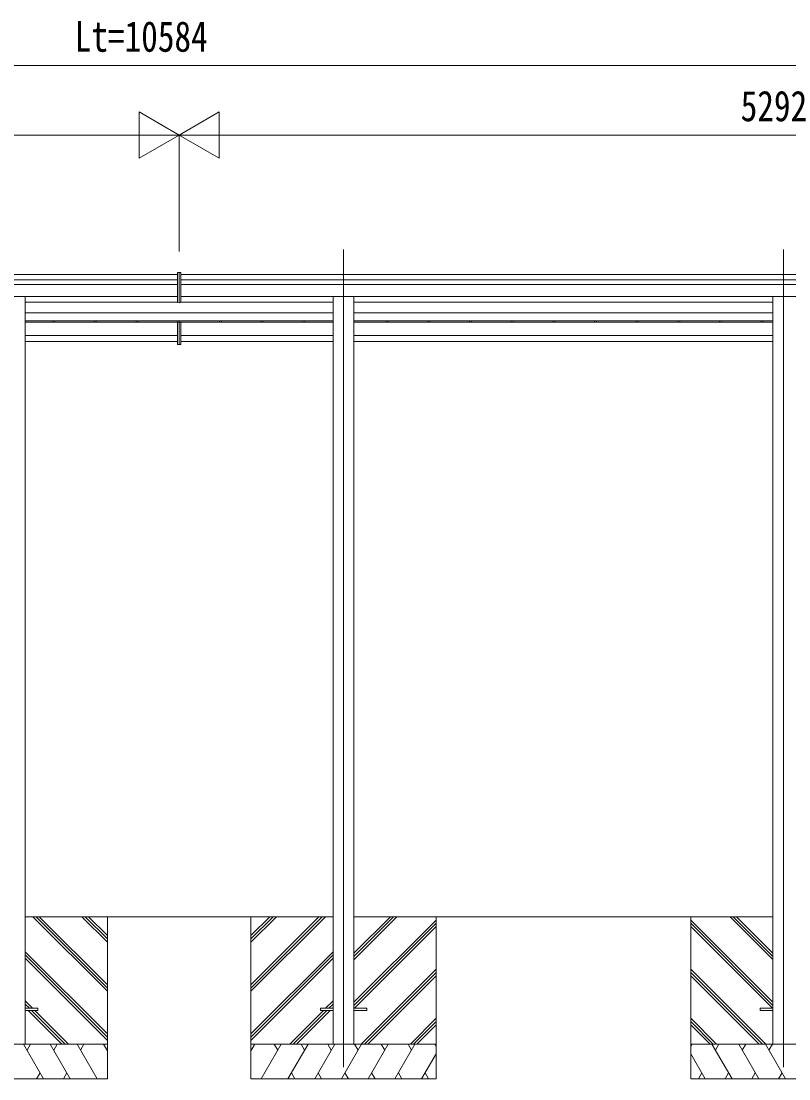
# Model space of a CAD drawing. Units: millimetres, scale not verified. Extents: x -16820 to 16820, y -11880 to 11880.
# Drawn here: x 373 to 3689, y -8600 to -4034 of the extents above; entities that cross this region are included whole.
import ezdxf
from ezdxf.enums import TextEntityAlignment as Align

# ---------------------------------------------------------------- set-up
doc = ezdxf.new("R2010")
doc.units = ezdxf.units.MM
doc.header["$LTSCALE"] = 40
for name, color, linetype, lineweight in [('0-3_YKK_12', 40, 'Continuous', 18), ('0-4_YKK_13', 120, 'Continuous', 18), ('0-5_YKK_A1', 120, 'Continuous', 18), ('0-6_YKK_D', 200, 'Continuous', 18)]:
    doc.layers.add(name, color=color, linetype=linetype, lineweight=lineweight)
doc.styles.add('ＭＳ ゴシック', font='')
doc.styles.get('ＭＳ ゴシック').set_extended_font_data('MS Gothic')

msp = doc.modelspace()

# ---------------------------------------------------------------- linework, layer by layer
at = {"layer": '0-3_YKK_12'}
for p, q in [((1765.09, -5020.3), (1765.09, -5487.57)), ((3665.09, -5020.3), (3665.09, -5487.57)), ((1765.09, -5487.57), (1765.09, -8549.62)), ((3665.09, -5487.57), (3665.09, -8549.62))]:
    msp.add_line(p, q, dxfattribs=at)
at = {"layer": '0-4_YKK_13'}
for p, q in [((1055.09, -5118.96), (1047.59, -5119.47)), ((1047.59, -5119.47), (1055.09, -5118.96)), ((1047.59, -5249.36), (1047.59, -5119.47)), ((1047.59, -5249.36), (1047.59, -5119.47)), ((1062.59, -5119.47), (1055.09, -5118.96)), ((1055.09, -5118.96), (1055.09, -5249.86)), ((1055.09, -5118.96), (1062.59, -5119.47)), ((1055.09, -5118.96), (1055.09, -5249.86)), ((1062.59, -5249.36), (1062.59, -5119.47)), ((1062.59, -5249.36), (1062.59, -5119.47)), ((1047.59, -5335.03), (1047.59, -5429.64)), ((1047.59, -5335.03), (1047.59, -5429.64)), ((1052.59, -5333.99), (1048.59, -5334.03)), ((1052.59, -5334.03), (1048.59, -5334.03)), ((1055.09, -5332.96), (1055.09, -5430.14)), ((1055.09, -5332.96), (1055.09, -5430.14)), ((1057.59, -5333.99), (1061.59, -5334.03)), ((1057.59, -5334.03), (1061.59, -5334.03)), ((1062.59, -5335.03), (1062.59, -5429.64)), ((1062.59, -5335.03), (1062.59, -5429.64)), ((1047.59, -5429.64), (1055.09, -5430.15)), ((1055.09, -5430.15), (1047.59, -5429.64)), ((1055.09, -5430.15), (1062.59, -5429.64)), ((1062.59, -5429.64), (1055.09, -5430.15)), ((445.1, -8295.12), (390.1, -8295.12)), ((445.1, -8304.12), (390.1, -8304.12)), ((445.1, -8295.12), (445.1, -8304.12)), ((1665.09, -8295.12), (1665.09, -8304.12)), ((1665.09, -8295.12), (1720.09, -8295.12)), ((1665.09, -8304.12), (1720.09, -8304.12)), ((1810.09, -8295.12), (1865.09, -8295.12)), ((1810.09, -8304.12), (1865.09, -8304.12)), ((1865.09, -8295.12), (1865.09, -8304.12)), ((3564.89, -8295.12), (3564.89, -8304.12)), ((3564.89, -8295.12), (3619.89, -8295.12)), ((3564.89, -8304.12), (3619.89, -8304.12))]:
    msp.add_line(p, q, dxfattribs=at)
for points in [[(1047.59, -5249.36), (1055.09, -5249.86), (1062.59, -5249.36)], [(1062.59, -5249.36), (1055.09, -5249.86), (1047.59, -5249.36)], [(1052.59, -5334), (1052.59, -5333.43), (1052.59, -5332.99)], [(1052.59, -5334), (1052.59, -5333.43), (1052.59, -5332.99)], [(1057.59, -5334), (1057.59, -5333.43), (1057.59, -5332.99)], [(1057.59, -5334), (1057.59, -5333.43), (1057.59, -5332.99)]]:
    msp.add_lwpolyline(points, dxfattribs=at)
for centre, major_axis, start_param, end_param in [((1048.59, -5335.02), (0.909, 0.42), 1.1412323, 2.7120287), ((1048.59, -5335.02), (-0.909, -0.42), 4.282825, 5.8536213), ((1061.59, -5335.02), (0.909, -0.42), 0.429564, 2.0003603), ((1061.59, -5335.02), (-0.909, 0.42), 3.5711566, 5.141953)]:
    msp.add_ellipse(centre, major_axis=major_axis, ratio=0.991593, start_param=start_param, end_param=end_param, dxfattribs=at)
at = {"layer": '0-5_YKK_A1'}
for p, q in [((-4149, -5128.3), (1047.59, -5128.3)), ((-4133, -5151.18), (1047.59, -5151.18)), ((6259.2, -5128.3), (1062.59, -5128.3)), ((6243.2, -5151.18), (1062.59, -5151.18)), ((-4133, -5171.34), (1047.59, -5171.34)), ((6243.2, -5171.34), (1062.59, -5171.34)), ((-4133, -5222.54), (1047.59, -5222.54)), ((390.3, -5246.86), (1047.59, -5246.86)), ((6243.2, -5222.54), (1062.59, -5222.54)), ((1719.89, -5246.86), (1062.59, -5246.86)), ((3619.89, -5246.86), (1810.29, -5246.86)), ((3619.89, -5222.54), (3619.89, -8449.62)), ((1055.09, -5293.56), (390.28, -5293.56)), ((1055.09, -5293.56), (1719.91, -5293.56)), ((1810.31, -5293.56), (3619.89, -5293.45)), ((390.28, -5328.36), (1055.09, -5328.36)), ((390.28, -5332.99), (1055.09, -5332.99)), ((509.05, -5328.36), (509.05, -5332.99)), ((517.2, -5328.36), (517.2, -5332.99)), ((689.05, -5328.36), (689.05, -5332.99)), ((697.2, -5328.36), (697.2, -5332.99)), ((869.05, -5328.36), (869.05, -5332.99)), ((877.2, -5328.36), (877.2, -5332.99)), ((1049.05, -5328.36), (1049.05, -5332.99)), ((1719.91, -5328.36), (1055.09, -5328.36)), ((1719.91, -5332.99), (1055.09, -5332.99)), ((1057.2, -5328.36), (1057.2, -5332.99)), ((1229.29, -5328.36), (1229.29, -5332.99)), ((1237.44, -5328.36), (1237.44, -5332.99)), ((1409.29, -5328.36), (1409.29, -5332.99)), ((1417.44, -5328.36), (1417.44, -5332.99)), ((1589.29, -5328.36), (1589.29, -5332.99)), ((1597.44, -5328.36), (1597.44, -5332.99)), ((3619.89, -5328.36), (1810.31, -5328.36)), ((1810.31, -5332.99), (3619.89, -5332.99)), ((1949.29, -5328.36), (1949.29, -5332.99)), ((1957.44, -5328.36), (1957.44, -5332.99)), ((2129.29, -5328.36), (2129.29, -5332.99)), ((2137.44, -5328.36), (2137.44, -5332.99)), ((2309.29, -5328.36), (2309.29, -5332.99)), ((2317.44, -5328.36), (2317.44, -5332.99)), ((2489.29, -5328.36), (2489.29, -5332.99)), ((2497.44, -5328.36), (2497.44, -5332.99)), ((2669.29, -5328.36), (2669.29, -5332.99)), ((2677.44, -5328.36), (2677.44, -5332.99)), ((2849.29, -5328.36), (2849.29, -5332.99)), ((2857.44, -5328.36), (2857.44, -5332.99)), ((3029.29, -5328.36), (3029.29, -5332.99)), ((3037.44, -5328.36), (3037.44, -5332.99)), ((3209.29, -5328.36), (3209.29, -5332.99)), ((3217.44, -5328.36), (3217.44, -5332.99)), ((3389.29, -5328.36), (3389.29, -5332.99)), ((3395.87, -5328.36), (3395.87, -5332.99)), ((3569.29, -5328.36), (3569.29, -5332.99)), ((3577.44, -5328.36), (3577.44, -5332.99)), ((390.28, -5391.55), (1047.59, -5391.55)), ((390.28, -5417.63), (1047.59, -5417.64)), ((1719.91, -5391.55), (1062.59, -5391.55)), ((1719.91, -5417.63), (1062.59, -5417.64)), ((1810.31, -5391.55), (3619.89, -5391.55)), ((1810.31, -5417.63), (3619.89, -5417.63)), ((390.1, -7899.62), (1720.09, -7899.62)), ((745.1, -8221.88), (422.83, -7899.62)), ((745.1, -8207.74), (436.97, -7899.62)), ((745.1, -8193.6), (451.12, -7899.62)), ((745.1, -8009.75), (634.97, -7899.62)), ((745.1, -7995.61), (649.11, -7899.62)), ((745.1, -7981.46), (663.25, -7899.62)), ((745.1, -7899.62), (745.1, -8599.62)), ((1365.09, -7899.62), (1365.09, -8599.62)), ((1365.09, -8193.6), (1659.07, -7899.62)), ((1365.09, -8207.74), (1673.21, -7899.62)), ((1365.09, -8221.88), (1687.36, -7899.62)), ((1365.09, -7981.46), (1446.94, -7899.62)), ((1365.09, -7995.61), (1461.08, -7899.62)), ((1365.09, -8009.75), (1475.22, -7899.62)), ((3619.89, -7899.62), (1810.09, -7899.62)), ((1810.09, -8085.25), (1995.72, -7899.62)), ((1810.09, -8071.11), (1981.58, -7899.62)), ((1810.09, -8056.97), (1967.44, -7899.62)), ((1810.09, -8269.1), (2165.09, -7914.1)), ((1810.09, -8283.24), (2165.09, -7928.24)), ((1812.35, -8295.12), (2165.09, -7942.38)), ((2165.09, -7899.62), (2165.09, -8599.62)), ((3265.09, -7899.62), (3265.09, -8599.62)), ((3619.89, -8268.9), (3265.09, -7914.1)), ((3619.89, -8283.04), (3265.09, -7928.24)), ((3617.83, -8295.12), (3265.09, -7942.38)), ((3619.89, -8085.05), (3434.46, -7899.62)), ((3619.89, -8070.91), (3448.6, -7899.62)), ((3619.89, -8056.77), (3462.74, -7899.62)), ((745.1, -8405.73), (390.1, -8050.73)), ((745.1, -8419.87), (390.1, -8064.87)), ((745.1, -8434.01), (390.1, -8079.01)), ((1365.09, -8405.73), (1720.09, -8050.73)), ((1365.09, -8419.87), (1720.09, -8064.87)), ((1365.09, -8434.01), (1720.09, -8079.01)), ((1841.7, -8449.62), (2165.09, -8126.23)), ((3588.48, -8449.62), (3265.09, -8126.23)), ((1855.84, -8449.62), (2165.09, -8140.37)), ((1869.99, -8449.62), (2165.09, -8154.51)), ((3574.34, -8449.62), (3265.09, -8140.37)), ((3560.2, -8449.62), (3265.09, -8154.51)), ((422.35, -8295.12), (390.1, -8262.86)), ((1687.83, -8295.12), (1720.09, -8262.86)), ((408.21, -8295.12), (390.1, -8277)), ((394.07, -8295.12), (390.1, -8291.15)), ((548.57, -8449.62), (403.07, -8304.12)), ((562.71, -8449.62), (417.21, -8304.12)), ((576.85, -8449.62), (431.35, -8304.12)), ((1533.33, -8449.62), (1678.83, -8304.12)), ((1547.48, -8449.62), (1692.98, -8304.12)), ((1561.62, -8449.62), (1707.12, -8304.12)), ((1701.98, -8295.12), (1720.09, -8277)), ((1716.12, -8295.12), (1720.09, -8291.15)), ((2053.83, -8449.62), (2165.09, -8338.36)), ((2067.98, -8449.62), (2165.09, -8352.5)), ((3376.35, -8449.62), (3265.09, -8338.36)), ((3362.21, -8449.62), (3265.09, -8352.5)), ((2082.12, -8449.62), (2165.09, -8366.64)), ((3348.07, -8449.62), (3265.09, -8366.64)), ((-54.9, -8449.62), (745.1, -8449.62)), ((469.61, -8599.62), (383.01, -8449.62)), ((398.01, -8475.6), (413.01, -8449.62)), ((585.08, -8599.62), (498.48, -8449.62)), ((513.48, -8475.6), (528.48, -8449.62)), ((700.55, -8599.62), (613.95, -8449.62)), ((628.95, -8475.6), (643.95, -8449.62)), ((745.1, -8478.56), (728.39, -8449.62)), ((743.39, -8475.6), (745.1, -8472.64)), ((2165.09, -8449.62), (1365.09, -8449.62)), ((1365.09, -8478.56), (1381.8, -8449.62)), ((1366.8, -8475.6), (1365.09, -8472.64)), ((1409.64, -8599.62), (1496.24, -8449.62)), ((1481.24, -8475.6), (1466.24, -8449.62)), ((1525.11, -8599.62), (1611.71, -8449.62)), ((1596.71, -8475.6), (1581.71, -8449.62)), ((1640.58, -8599.62), (1727.18, -8449.62)), ((1712.18, -8475.6), (1697.18, -8449.62)), ((1756.05, -8599.62), (1842.65, -8449.62)), ((1827.65, -8475.6), (1812.65, -8449.62)), ((1871.52, -8599.62), (1958.12, -8449.62)), ((1943.12, -8475.6), (1928.12, -8449.62)), ((1986.99, -8599.62), (2073.59, -8449.62)), ((2058.59, -8475.6), (2043.59, -8449.62)), ((2102.46, -8599.62), (2165.09, -8491.14)), ((2165.09, -8460.06), (2159.06, -8449.62)), ((3265.09, -8449.62), (4065.09, -8449.62)), ((3265.09, -8460.06), (3271.12, -8449.62)), ((3327.73, -8599.62), (3265.09, -8491.14)), ((3443.2, -8599.62), (3356.59, -8449.62)), ((3371.59, -8475.6), (3386.59, -8449.62)), ((3558.67, -8599.62), (3472.06, -8449.62)), ((3487.06, -8475.6), (3502.06, -8449.62)), ((3674.14, -8599.62), (3587.53, -8449.62)), ((3602.53, -8475.6), (3617.54, -8449.62)), ((454.61, -8573.64), (439.61, -8599.62)), ((570.08, -8573.64), (555.08, -8599.62)), ((1540.11, -8573.64), (1555.11, -8599.62)), ((1655.58, -8573.64), (1670.58, -8599.62)), ((1771.05, -8573.64), (1786.05, -8599.62)), ((1886.52, -8573.64), (1901.52, -8599.62)), ((2001.99, -8573.64), (2016.99, -8599.62)), ((2117.46, -8573.64), (2132.46, -8599.62)), ((3312.73, -8573.64), (3297.73, -8599.62)), ((3428.2, -8573.64), (3413.2, -8599.62)), ((3543.67, -8573.64), (3528.67, -8599.62)), ((3659.14, -8573.64), (3644.14, -8599.62)), ((745.1, -8599.62), (-54.9, -8599.62)), ((1365.09, -8599.62), (2165.09, -8599.62)), ((4065.09, -8599.62), (3265.09, -8599.62))]:
    msp.add_line(p, q, dxfattribs=at)
for points in [[(390.3, -5222.54), (390.1, -7724.62), (390.1, -8449.62)], [(1719.89, -5222.54), (1720.09, -7724.62), (1720.09, -8449.62)], [(1810.29, -5222.54), (1810.09, -7724.62), (1810.09, -8449.62)]]:
    msp.add_lwpolyline(points, dxfattribs=at)
at = {"layer": '0-6_YKK_D'}
for p, q in [((-4037.01, -4225.86), (6147.1, -4225.86)), ((1055.09, -4525.86), (881.89, -4425.86)), ((881.89, -4425.86), (881.89, -4625.86)), ((1055.09, -4525.86), (1228.3, -4425.86)), ((1228.3, -4625.86), (1228.3, -4425.86)), ((-4037.01, -4525.86), (855.09, -4525.86)), ((1055.09, -4525.86), (708.68, -4525.86)), ((1055.09, -4525.86), (881.89, -4625.86)), ((1055.09, -5028.3), (1055.09, -4524.86)), ((1055.09, -5028.3), (1055.09, -4524.86)), ((1055.09, -4525.86), (1228.3, -4625.86)), ((1055.09, -4525.86), (1401.5, -4525.86)), ((6147.2, -4525.86), (1255.09, -4525.86))]:
    msp.add_line(p, q, dxfattribs=at)

# ---------------------------------------------------------------- texts
at = {"layer": '0-6_YKK_D', "style": 'ＭＳ ゴシック', "width": 0.8}
for s, p in [('Lt=10584', (603.85, -4205.86)), ('5292', (3480.35, -4505.86))]:
    msp.add_text(s, height=132, dxfattribs=at).set_placement(p, align=Align.BOTTOM_LEFT)

doc.saveas('drawing.dxf')
